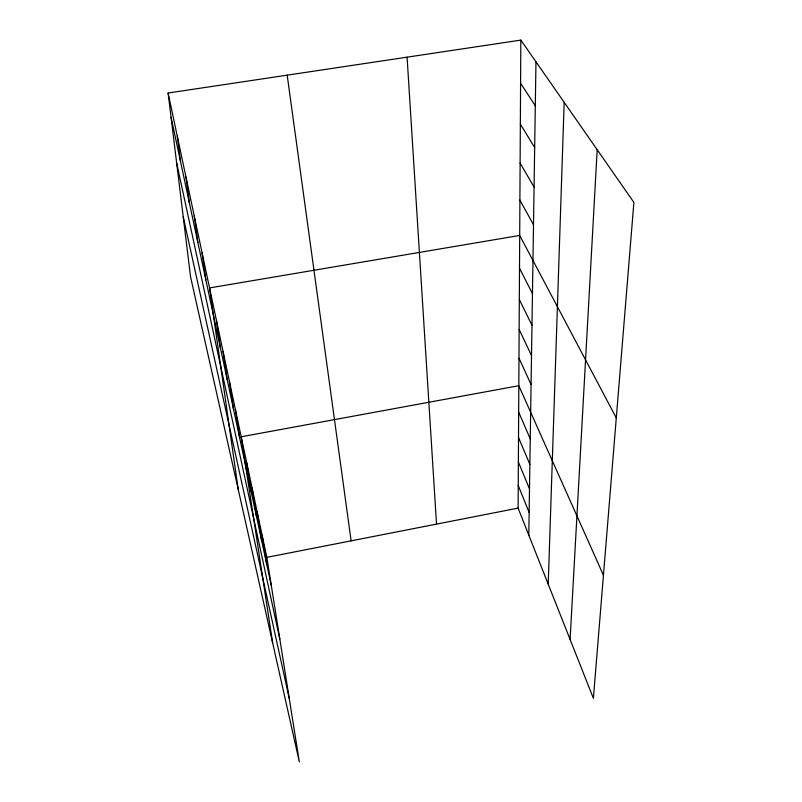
<?xml version="1.0" encoding="UTF-8"?>
<svg xmlns="http://www.w3.org/2000/svg" width="802" height="802" viewBox="0 0 802 802"><rect width="100%" height="100%" fill="white"/><g stroke="black" fill="none" stroke-linecap="round" stroke-linejoin="round"><path stroke-width="1.2" d="M520.839 40.1L633.891 202.405L593.39 698.311L518.102 508.127L520.839 40.1L168.109 93.022L190.555 276.82L299.336 761.9L266.835 557.36L168.109 93.022M528.799 535.155L535.967 61.814M548.217 584.217L564.177 102.315M570.092 639.465L597.189 149.703M266.835 557.36L518.102 508.127M520.588 83.218L535.295 105.804M520.348 124.15L534.663 147.498M520.117 163.077L534.072 187.077M519.907 200.129L533.5 224.7M616.287 417.922L519.696 235.447L209.553 287.928L238.214 489.35M519.506 268.179L532.458 293.632M519.325 299.477L531.977 325.281M519.145 329.452L531.515 355.537M518.974 358.173L531.084 384.499M603.435 575.245L518.814 385.712L241.201 436.789L272.63 642.813M518.663 412.158L530.252 438.844M518.513 437.561L529.871 464.378M518.373 461.992L529.5 488.899M518.232 485.491L529.14 512.478M183.217 216.781L289.241 698.422M176.661 163.087L279.798 638.983M171.087 117.423L271.437 586.322M262.104 535.114L266.675 564.077M257.191 511.987L261.723 540.929M252.069 487.927L256.56 516.829M246.745 462.884L251.186 491.696M235.407 409.571L239.718 438.123M229.372 381.161L233.603 409.521M223.056 351.476L227.197 379.607M216.46 320.429L220.49 348.268M202.084 252.81L205.853 279.868M287.186 75.157L351.116 540.849M194.234 215.908L197.843 242.455M185.984 177.082L189.412 203.026M177.282 136.18L180.5 161.403M407.085 57.173L436.529 524.107"/></g></svg>
